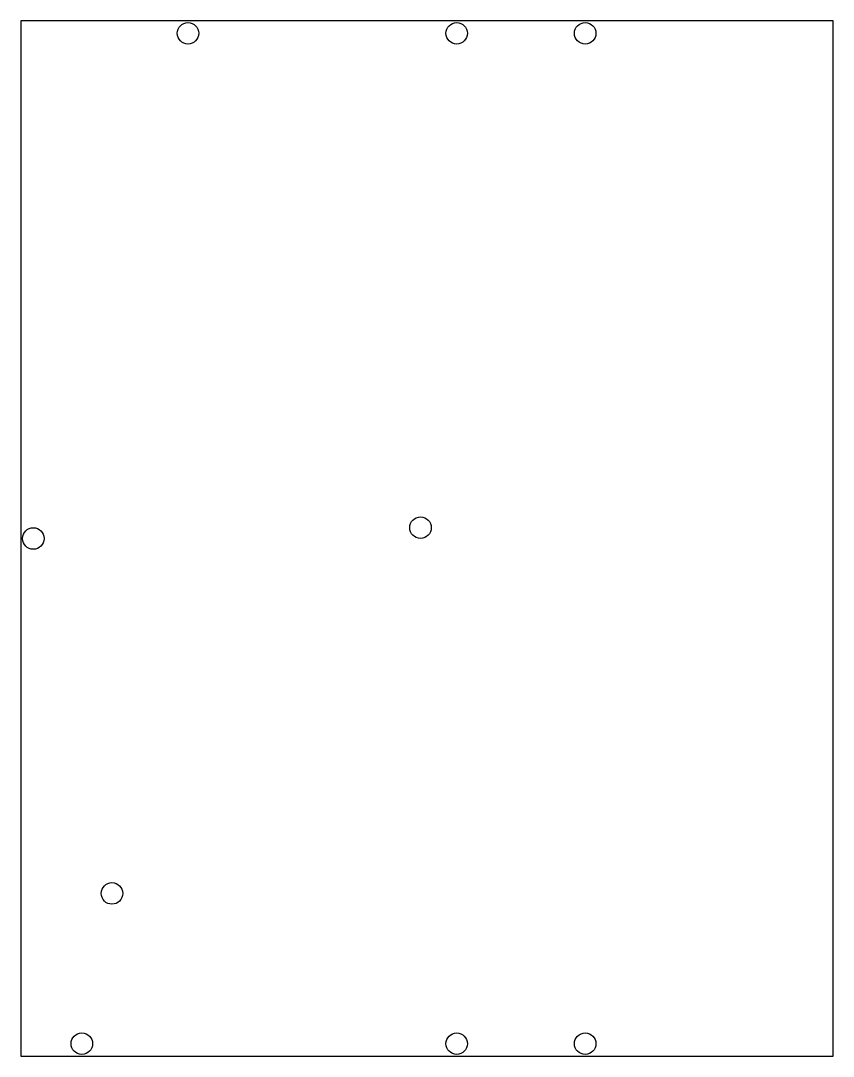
# Model space of a CAD drawing. Header units: millimetres. Extents: x -56 to 57, y -144 to 0.
import ezdxf

# ---------------------------------------------------------------- set-up
doc = ezdxf.new("R2010")
doc.units = ezdxf.units.MM
doc.layers.get('0').update_dxf_attribs({"linetype": 'CONTINUOUS'})

msp = doc.modelspace()

# ---------------------------------------------------------------- linework, layer by layer
msp.add_lwpolyline([(56.5, 0), (-56.5, 0), (-56.5, -144), (56.5, -144)], close=True)
for centre in [(-33.24, -1.75), (4.13, -1.75), (22, -1.75), (-0.9, -70.49), (-54.75, -72), (-43.81, -121.35), (-48, -142.25), (4.13, -142.25), (22, -142.25)]:
    msp.add_circle(centre, 1.5)

doc.saveas('drawing.dxf')
